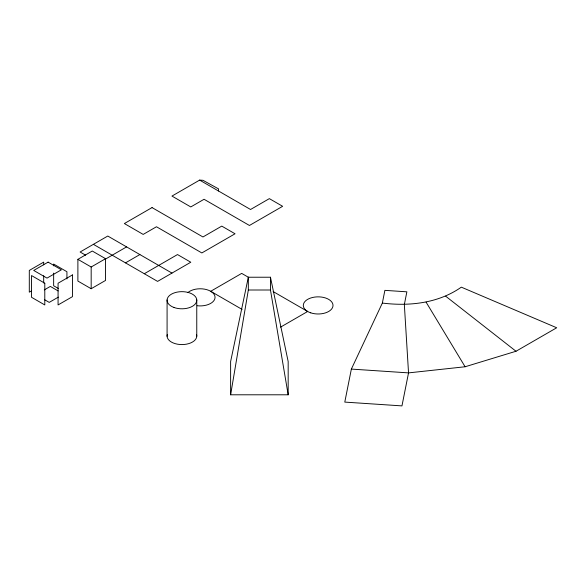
<?xml version="1.0" encoding="UTF-8"?>
<svg xmlns="http://www.w3.org/2000/svg" width="586" height="586" viewBox="0 0 586 586"><rect width="100%" height="100%" fill="white"/><g stroke="black" fill="none" stroke-linecap="round" stroke-linejoin="round"><path stroke-width="0.88" d="M218.446 190.97L218.6 188.912L202.983 180.305L199.636 180.107L171.962 196.076L190.78 206.939L204.06 199.277L249.438 225.471L282.635 206.301L269.355 198.632L250.544 209.495L199.636 180.107M230.62 394.796L248.332 290.004L248.332 277.229L270.461 277.229L288.173 361.569L288.173 394.796L230.62 394.796L230.62 361.569L248.332 277.229M351.366 369.085L344.788 402.099L401.959 405.893L408.537 372.886L404.34 304.515L406.874 291.821L384.885 290.356L382.35 303.057L351.366 369.085L408.537 372.886L465.101 366.763L516.002 351.256L556.7 327.764L461.329 287.162C438.526 303.182 409.431 306.478 382.35 303.057M77.887 259.334L92.28 251.028L105.561 258.697L105.561 280.423L91.174 288.73L77.887 281.06L77.887 259.334L91.174 267.004L105.561 258.697M31.571 290.854L29.3 292.165L29.3 270.439L43.686 262.132L43.686 264.85M44.272 289.909L50.33 286.415L58.139 290.927M105.172 259.261L126.591 246.896M58.307 297.139L49.224 302.391L44.536 299.68M125.485 262.865L139.878 254.558M144.303 273.728L177.507 254.558L190.787 262.228L157.583 281.397L93.394 244.34M280.54 327.135L307.657 311.481L273.105 291.528M248.332 290.004L270.461 290.004L288.173 394.796M248.757 277.478L241.688 273.391L210.696 291.286L242.113 309.423M171.969 273.091L107.78 236.033L80.114 252.002L85.6 255.174M58.336 288.48L53.648 285.778L53.648 273.105M445.675 296.194L516.002 351.256M426.095 302.156L465.101 366.763M270.461 277.229L270.461 290.004M196.764 299.929L196.764 336.32M167.083 299.922L167.083 336.313M91.174 267.004L91.174 288.73M66.929 278.958L66.929 271.721L53.648 264.052L53.648 265.861M43.686 275.713L43.686 282.95M187.967 292.487A14.848 8.57 0 0 1 206.931 289.704A14.848 8.57 0 0 1 214.205 300.193A14.848 8.57 0 0 1 197.16 305.738M196.537 334.496A14.848 8.57 0 0 1 181.916 344.583A14.848 8.57 0 0 1 167.31 334.489M48.118 262.132L33.724 270.439L47.005 278.108L61.398 269.802L48.118 262.132M152.045 207.583L124.371 223.552L143.189 234.415L156.469 226.753L201.848 252.947L235.045 233.777L221.764 226.108L202.954 236.971L152.045 207.583M72.466 274.915L58.073 283.221L58.073 304.947L72.466 296.641L72.466 274.915M44.792 283.221L31.512 275.552L31.512 297.278L44.792 304.947L44.792 283.221M310.734 312.843A14.848 8.57 0 0 0 333.009 305.423A14.848 8.57 0 0 0 310.734 297.996A14.848 8.57 0 0 0 310.734 312.843M174.042 307.496A14.848 8.57 0 0 0 196.764 300.537A14.848 8.57 0 0 0 174.972 292.656A14.848 8.57 0 0 0 174.042 307.496"/></g></svg>
